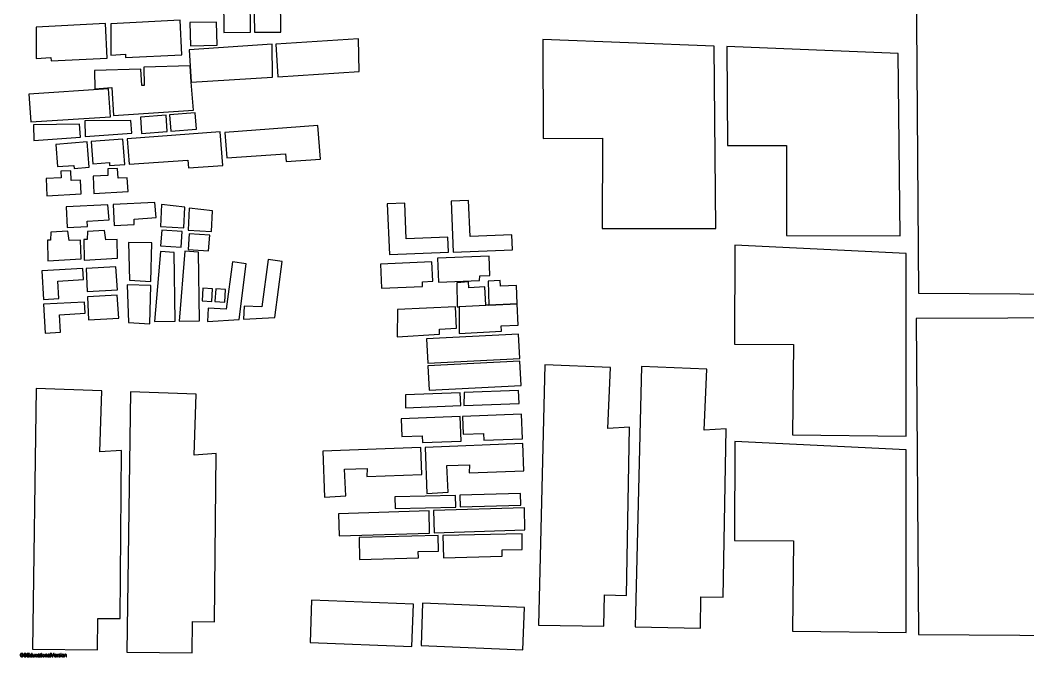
# Model space of a CAD drawing. Extents: x 109 to 667, y 182 to 538.
# Drawn here: x 109.3 to 412.1, y 181.6 to 373.1 of the extents above; entities that cross this region are included whole.
import ezdxf

# ---------------------------------------------------------------- set-up
doc = ezdxf.new("R2010")
doc.units = 0
doc.layers.add('Layer_1', color=7, linetype='CONTINUOUS')

msp = doc.modelspace()

# ---------------------------------------------------------------- linework, layer by layer
at = {"layer": 'Layer_1', "color": 7}
for points in [[(516.458395, 386.515043), (378.523386, 385.977042), (379.246044, 290.981156), (516.458395, 290.056229), (516.458395, 386.515043), (516.458395, 386.515043)], [(178.383736, 380.233933), (170.372373, 380.157874), (170.474899, 369.365076), (178.485712, 369.441134), (178.383736, 380.233933), (178.383736, 380.233933)], [(187.574148, 380.321027), (179.562785, 380.246069), (179.665313, 369.452169), (187.676673, 369.528228), (187.574148, 380.321027), (187.574148, 380.321027)], [(157.348258, 373.044999), (136.51618, 371.985001), (136.526103, 362.603313), (140.906609, 362.865131), (140.944644, 361.869084), (157.85207, 362.629221), (157.348258, 373.044999), (157.348258, 373.044999)], [(168.341146, 372.516369), (160.331437, 372.370291), (160.470894, 365.363249), (168.469027, 365.5231), (168.341146, 372.516369), (168.341146, 372.516369)], [(134.967816, 372.039018), (114.135738, 370.97902), (114.145658, 361.597361), (118.526167, 361.859178), (118.564202, 360.863131), (135.471627, 361.623269), (134.967816, 372.039018), (134.967816, 372.039018)], [(211.016784, 367.506924), (186.095238, 365.886348), (186.731339, 356.096229), (211.123168, 357.66609), (211.016784, 367.506924), (211.016784, 367.506924)], [(266.33234, 367.313997), (266.475102, 337.540117), (284.261164, 337.62501), (284.202179, 310.491968), (318.351068, 310.41701), (317.832936, 365.284989), (266.33234, 367.313997), (266.33234, 367.313997)], [(185.006589, 365.832895), (160.084493, 364.212319), (160.720593, 354.42107), (185.112422, 355.990931), (185.006589, 365.832895), (185.006589, 365.832895)], [(321.685382, 365.133944), (321.82813, 335.360064), (339.614198, 335.444928), (339.556314, 308.311914), (373.704102, 308.236956), (373.187071, 363.104935), (321.685382, 365.133944), (321.685382, 365.133944)], [(160.720593, 354.42107), (160.401993, 359.316977), (146.470575, 358.974105), (146.605074, 353.470235), (145.851563, 353.418956), (145.532409, 358.314862), (131.601545, 357.972019), (131.736041, 352.468121), (136.841949, 352.812093), (137.387651, 344.446293), (161.381501, 346.011187), (160.720593, 354.42107), (160.720593, 354.42107)], [(135.824405, 352.464819), (111.946311, 350.855813), (112.491463, 342.490013), (136.485313, 344.054935), (135.824405, 352.464819), (135.824405, 352.464819)], [(142.589469, 342.962961), (128.722548, 342.797043), (128.84216, 338.062116), (142.877203, 339.122086), (142.589469, 342.962961), (142.589469, 342.962961)], [(153.135871, 344.54826), (145.437047, 343.967277), (145.806363, 339.053195), (153.507391, 339.631977), (153.135871, 344.54826), (153.135871, 344.54826)], [(161.873186, 345.205866), (154.174361, 344.624883), (154.543675, 339.710801), (162.244153, 340.290119), (161.873186, 345.205866), (161.873186, 345.205866)], [(127.174734, 341.799895), (113.307813, 341.633977), (113.427425, 336.89905), (127.462468, 337.957919), (127.174734, 341.799895), (127.174734, 341.799895)], [(169.434204, 339.483133), (141.493104, 337.376937), (142.077391, 329.79388), (159.721792, 330.94481), (159.868965, 328.684295), (170.197638, 329.354008), (169.434204, 339.483133), (169.434204, 339.483133)], [(198.784765, 341.396966), (170.844215, 339.291306), (171.428502, 331.708249), (189.072903, 332.858079), (189.220076, 330.596999), (199.548749, 331.267277), (198.784765, 341.396966), (198.784765, 341.396966)], [(129.470547, 336.466883), (119.979171, 335.751957), (120.485738, 329.051946), (125.44502, 329.432833), (125.513371, 328.534914), (130.054835, 328.883826), (129.470547, 336.466883), (129.470547, 336.466883)], [(140.128844, 337.288206), (130.637468, 336.573281), (131.144035, 329.873269), (136.10332, 330.254156), (136.171671, 329.356209), (140.713132, 329.705149), (140.128844, 337.288206), (140.128844, 337.288206)], [(124.4837, 327.807289), (121.545725, 327.648003), (121.59368, 325.703322), (117.093559, 325.47015), (117.346566, 320.303057), (127.62673, 320.843794), (127.402386, 325.014841), (124.639146, 324.862159), (124.4837, 327.807289), (124.4837, 327.807289)], [(138.573315, 328.501838), (135.635339, 328.343088), (135.683294, 326.397307), (131.183173, 326.165236), (131.43673, 320.997041), (141.716895, 321.537779), (141.492551, 325.708826), (141.492551, 325.709926), (138.72931, 325.557244), (138.573315, 328.501838), (138.573315, 328.501838)], [(149.718888, 318.277886), (137.232209, 317.620845), (137.539786, 311.399284), (143.575593, 311.695843), (143.505038, 313.302083), (150.13671, 313.745793), (149.718888, 318.277886), (149.718888, 318.277886)], [(224.846223, 318.072852), (219.601962, 317.894234), (220.234204, 302.605748), (238.015308, 303.303034), (237.826792, 307.836765), (225.293258, 307.314767), (224.846223, 318.072852), (224.846223, 318.072852)], [(244.052216, 318.825793), (238.807954, 318.646102), (239.439096, 303.359253), (257.2213, 304.055975), (257.033337, 308.589169), (244.499253, 308.068272), (244.052216, 318.825793), (244.052216, 318.825793)], [(135.628724, 317.582801), (123.142044, 316.92686), (123.449621, 310.704199), (129.485979, 311.001859), (129.415424, 312.606998), (136.047096, 313.051272), (135.628724, 317.582801), (135.628724, 317.582801)], [(151.796969, 317.657788), (151.473407, 311.049808), (158.504158, 310.685996), (158.823862, 316.881112), (158.823862, 316.882213), (151.796969, 317.657788), (151.796969, 317.657788)], [(160.066854, 316.520065), (159.743289, 309.910985), (166.77404, 309.547737), (167.093744, 315.742854), (160.066854, 316.520065), (160.066854, 316.520065)], [(123.669007, 309.644765), (118.557587, 309.385149), (118.437422, 306.976862), (117.467834, 306.959788), (117.578075, 300.738227), (127.604683, 301.336849), (127.442075, 306.928912), (124.013515, 306.830812), (123.669007, 309.644765), (123.669007, 309.644765)], [(134.655277, 309.838793), (129.543857, 309.580277), (129.423142, 307.170918), (128.453554, 307.154916), (128.564349, 300.932791), (138.590953, 301.531977), (138.428346, 307.124041), (134.999235, 307.02484), (134.655277, 309.838793), (134.655277, 309.838793)], [(151.827839, 309.987072), (151.492147, 305.26922), (157.644811, 304.828784), (157.980503, 309.547201), (151.827839, 309.987072), (151.827839, 309.987072)], [(141.80895, 306.286208), (142.166136, 294.908024), (148.585591, 294.548078), (148.879937, 306.104852), (141.80895, 306.286208), (141.80895, 306.286208)], [(160.09772, 308.848814), (159.762031, 304.130961), (165.914696, 303.69109), (166.250385, 308.407842), (160.09772, 308.848814), (160.09772, 308.848814)], [(151.4701, 303.558248), (149.680303, 282.519992), (155.848952, 282.605985), (155.560668, 303.208772), (151.4701, 303.558248), (151.4701, 303.558248)], [(158.823862, 303.660215), (157.034066, 282.623088), (163.202715, 282.709081), (162.914431, 303.31184), (158.823862, 303.660215), (158.823862, 303.660215)], [(324.048429, 305.438977), (323.910084, 275.665097), (341.696151, 275.58297), (341.381953, 248.451029), (375.528076, 248.054168), (375.528076, 302.924885), (324.048429, 305.438977), (324.048429, 305.438977)], [(173.097031, 300.428996), (171.194786, 286.210951), (165.814925, 286.466701), (165.624758, 282.470942), (175.058806, 283.060194), (177.256501, 299.850215), (173.097031, 300.428996), (173.097031, 300.428996)], [(183.852895, 301.100911), (181.95065, 286.882866), (176.570789, 287.13918), (176.380619, 283.142885), (185.81467, 283.732137), (188.012365, 300.522158), (183.852895, 301.100911), (183.852895, 301.100911)], [(233.042242, 300.374979), (217.537108, 299.733911), (217.834765, 292.495899), (230.222226, 293.010192), (230.238762, 294.447211), (233.279816, 294.572885), (233.042242, 300.374979), (233.042242, 300.374979)], [(250.188895, 302.164211), (234.684312, 301.522043), (234.981969, 294.285131), (247.369981, 294.798889), (247.385966, 296.235908), (250.42702, 296.362117), (250.188895, 302.164211), (250.188895, 302.164211)], [(128.106841, 298.391154), (115.810882, 297.753953), (116.269493, 289.061819), (120.925606, 289.358942), (120.579444, 294.562951), (128.278819, 295.062907), (128.106841, 298.391154), (128.106841, 298.391154)], [(138.058479, 298.923058), (129.099577, 298.449038), (129.450151, 291.503718), (138.506067, 292.031784), (138.058479, 298.923058), (138.058479, 298.923058)], [(241.24157, 286.936347), (241.242121, 286.984861), (249.212694, 287.359116), (248.938188, 292.86688), (244.128836, 292.628741), (244.042296, 294.379958), (240.495225, 294.106005), (240.630825, 286.906036), (241.24157, 286.936347), (241.24157, 286.936347)], [(253.508314, 294.851241), (249.961244, 294.576751), (250.096293, 287.401026), (258.679816, 287.803954), (258.404209, 293.338163), (253.594855, 293.100024), (253.508314, 294.851241), (253.508314, 294.851241)], [(141.482631, 293.526123), (141.839817, 282.147939), (148.259269, 281.787993), (148.553618, 293.344767), (141.482631, 293.526123), (141.482631, 293.526123)], [(164.20207, 292.537781), (163.955125, 288.716774), (166.868296, 288.528249), (167.115794, 292.34872), (164.20207, 292.537781), (164.20207, 292.537781)], [(168.086483, 292.285897), (167.838988, 288.464862), (170.752713, 288.276902), (170.999657, 292.097909), (168.086483, 292.285897), (168.086483, 292.285897)], [(128.629943, 288.291775), (116.333983, 287.655139), (116.793145, 278.963005), (121.448711, 279.260128), (121.102548, 284.465237), (128.801923, 284.965194), (128.629943, 288.291775), (128.629943, 288.291775)], [(138.488428, 290.415074), (129.528976, 289.942126), (129.8801, 282.996807), (138.936015, 283.524873), (138.488428, 290.415074), (138.488428, 290.415074)], [(258.679816, 287.803954), (250.096843, 287.376755), (250.096293, 287.401026), (249.212694, 287.359116), (249.213798, 287.333208), (241.24157, 286.936347), (241.169911, 278.852769), (253.94102, 279.611805), (253.863849, 281.150791), (258.99897, 281.408742), (258.679816, 287.803954), (258.679816, 287.803954)], [(240.093939, 286.869093), (222.656244, 286.05), (222.584034, 277.917907), (235.355143, 278.676944), (235.277972, 280.214829), (240.413093, 280.473881), (240.093939, 286.869093), (240.093939, 286.869093)], [(516.458395, 283.914029), (378.523386, 283.374928), (379.246044, 188.379606), (516.458395, 187.454651), (516.458395, 283.914029), (516.458395, 283.914029)], [(259.060156, 278.663143), (231.411198, 277.285109), (231.772795, 269.99418), (259.423957, 271.372779), (259.060156, 278.663143), (259.060156, 278.663143)], [(259.46585, 270.53108), (231.816892, 269.153045), (232.17904, 261.862116), (259.829101, 263.241816), (259.46585, 270.53108), (259.46585, 270.53108)], [(266.960174, 269.493687), (265.09486, 191.186955), (284.701035, 190.834713), (284.869155, 200.261585), (291.537219, 200.143644), (292.443407, 250.702767), (285.883941, 250.322981), (286.677155, 268.643154), (266.960174, 269.493687), (266.960174, 269.493687)], [(295.962915, 268.97389), (294.09816, 190.666594), (313.704336, 190.314916), (313.871891, 199.741816), (320.539955, 199.623847), (321.446143, 250.18297), (314.887242, 249.803184), (315.680427, 268.122821), (295.962915, 268.97389), (295.962915, 268.97389)], [(114.101563, 262.293718), (114.101563, 262.293154), (112.973775, 183.972085), (132.582708, 183.805066), (132.661532, 193.233066), (139.330686, 193.17792), (139.760632, 243.743675), (133.20448, 243.302139), (133.824596, 261.627843), (114.101563, 262.293718), (114.101563, 262.293718)], [(142.499621, 261.332949), (141.372386, 183.010751), (160.980768, 182.843761), (161.05959, 192.271732), (167.728744, 192.216614), (168.158693, 242.782906), (161.603091, 242.340833), (162.223207, 260.667074), (142.499621, 261.332949), (142.499621, 261.332949)], [(241.491269, 261.054029), (225.105845, 260.433902), (225.071118, 256.556112), (225.071118, 256.555012), (241.683093, 257.186145), (241.491269, 261.054029), (241.491269, 261.054029)], [(259.08496, 261.722106), (242.701187, 261.100878), (242.664809, 257.223088), (259.277885, 257.853121), (259.08496, 261.722106), (259.08496, 261.722106)], [(259.944304, 254.653878), (242.203991, 253.968163), (242.411799, 248.610908), (248.517062, 248.846817), (248.595884, 246.76873), (260.232038, 247.219072), (259.944304, 254.653878), (259.944304, 254.653878)], [(241.500089, 253.941154), (223.759778, 253.254874), (223.968137, 247.898184), (230.072846, 248.134093), (230.072846, 248.132993), (230.152221, 246.056006), (241.787826, 246.505812), (241.500089, 253.941154), (241.500089, 253.941154)], [(260.399058, 245.758911), (230.980146, 244.61292), (231.460256, 230.80167), (231.460807, 230.80167), (237.902309, 231.170986), (237.499922, 239.175739), (244.279317, 239.41718), (244.177895, 236.973644), (260.671907, 237.575003), (260.399058, 245.758911), (260.399058, 245.758911)], [(324.048429, 246.361935), (323.910084, 216.586955), (341.696151, 216.5048), (341.381953, 189.373988), (375.528076, 188.976026), (375.528076, 243.847843), (324.048429, 246.361935), (324.048429, 246.361935)], [(229.700776, 244.642158), (200.280763, 243.496166), (200.761974, 229.683816), (207.204027, 230.053132), (206.80109, 238.057885), (213.579935, 238.298762), (213.480164, 235.855762), (229.973075, 236.457149), (229.700776, 244.642158), (229.700776, 244.642158)], [(240.151267, 230.210781), (221.861943, 229.776977), (221.951241, 226.254703), (240.244973, 226.695139), (240.151267, 230.210781), (240.151267, 230.210781)], [(259.681925, 230.731679), (241.393155, 230.298975), (241.4819, 226.776165), (259.776185, 227.216036), (259.681925, 230.731679), (259.681925, 230.731679)], [(232.252903, 225.553014), (204.956172, 224.688144), (205.172247, 218.004105), (232.348263, 218.88001), (232.252903, 225.553014), (232.252903, 225.553014)], [(260.814122, 226.472973), (233.516841, 225.608132), (233.732916, 218.924093), (260.908932, 219.79997), (260.814122, 226.472973), (260.814122, 226.472973)], [(234.90094, 218.101133), (211.124268, 217.584639), (211.308926, 210.914937), (228.95388, 211.388986), (228.920256, 213.345802), (234.991892, 213.467073), (234.90094, 218.101133), (234.90094, 218.101133)], [(260.105812, 218.606029), (236.32914, 218.090099), (236.513798, 211.41876), (254.159299, 211.893882), (254.125125, 213.850698), (260.197311, 213.971968), (260.105812, 218.606029), (260.105812, 218.606029)], [(196.836769, 198.697791), (196.479032, 185.961977), (227.022972, 184.730557), (227.53395, 197.47687), (196.836769, 198.697791), (196.836769, 198.697791)], [(230.178129, 197.759628), (229.819286, 185.022714), (260.363229, 183.79293), (260.875308, 196.538678), (230.178129, 197.759628), (230.178129, 197.759628)], [(109.797121, 182.694917), (109.797121, 182.694917)], [(110.225966, 181.808005), (110.225966, 182.182853), (109.797674, 182.182288), (109.797674, 182.063783), (109.798225, 182.063783), (110.094778, 182.063783), (110.094778, 181.875823)], [(110.089817, 182.361979), (110.210535, 182.395055)], [(110.498269, 182.003133), (110.372039, 181.992127), (110.372039, 181.991562)], [(110.76616, 182.694917), (110.76616, 182.694917)], [(111.017512, 182.38292), (111.145946, 182.392854)], [(111.355959, 182.677842), (111.355959, 181.667458), (112.10947, 181.667458), (112.10947, 181.786528), (111.489354, 181.786528), (111.489354, 182.130472), (112.048284, 182.130472), (112.048284, 182.248977), (111.489354, 182.248977), (111.489354, 182.558208), (112.086319, 182.558208), (112.086319, 182.677842), (111.355959, 182.677842), (111.355959, 182.677842)], [(112.355313, 182.032372), (112.355313, 182.032908)], [(112.549341, 182.312929), (112.549341, 182.312929)], [(112.739508, 182.677278), (112.739508, 182.31513)], [(112.747777, 181.759519), (112.747777, 181.667458), (112.86243, 181.667458), (112.86243, 182.677278), (112.739508, 182.677278), (112.739508, 182.677278)], [(113.172764, 181.993227), (113.172764, 182.398922), (113.048742, 182.398922), (113.048742, 181.945814)], [(113.518377, 182.399458), (113.518377, 182.007)], [(113.531054, 181.774929), (113.531054, 181.667458), (113.642399, 181.667458), (113.642399, 182.399458), (113.518377, 182.399458), (113.518377, 182.399458)], [(114.126368, 182.41546), (114.126368, 182.41546)], [(114.297795, 182.16575), (114.41851, 182.183953)], [(114.430087, 181.91937), (114.308269, 181.935344)], [(114.510012, 182.190557), (114.63128, 182.174019)], [(114.84019, 182.41546), (114.84019, 182.41546)], [(114.997839, 182.034573), (114.997839, 181.989361)], [(114.997839, 182.034573), (114.997839, 182.034573)], [(115.122965, 181.973923), (115.122965, 182.139306)], [(115.455347, 182.654672), (115.332425, 182.580278), (115.332425, 182.399458), (115.241476, 182.399458), (115.241476, 182.302995), (115.332425, 182.302995), (115.332425, 181.881863)], [(115.455347, 181.874722), (115.455347, 182.302995), (115.580473, 182.302995), (115.580473, 182.399458), (115.455347, 182.399458), (115.455347, 182.654672), (115.455347, 182.654672)], [(115.598112, 181.669095), (115.580473, 181.778259), (115.580473, 181.778795)], [(115.696779, 182.677842), (115.696779, 182.535066), (115.820802, 182.535066), (115.820802, 182.677842), (115.696779, 182.677842), (115.696779, 182.677842)], [(115.696779, 182.399458), (115.696779, 181.667458), (115.820802, 181.667458), (115.820802, 182.399458), (115.696779, 182.399458), (115.696779, 182.399458)], [(116.30091, 182.415996), (116.30091, 182.415996)], [(116.30091, 182.312929), (116.30091, 182.312929)], [(116.89457, 182.29529), (116.89457, 182.399458), (116.782674, 182.399458), (116.782674, 181.667458), (116.906697, 181.667458), (116.906697, 182.067085)], [(117.127183, 182.415996), (117.127183, 182.415996)], [(117.25341, 182.112833), (117.25341, 181.667458), (117.377435, 181.667458), (117.377435, 182.117236)], [(117.541147, 182.190557), (117.662412, 182.174019)], [(117.870771, 182.415996), (117.870771, 182.415996)], [(118.028971, 182.034573), (118.028971, 181.989361)], [(118.028971, 182.034573), (118.028971, 182.034573)], [(118.154097, 181.973923), (118.154097, 182.139306)], [(118.337651, 182.677278), (118.337651, 181.667458), (118.461674, 181.667458), (118.461674, 182.677278), (118.337651, 182.677278), (118.337651, 182.677278)], [(118.561445, 182.677278), (118.952808, 181.667458), (119.090061, 181.667458), (119.485282, 182.677278), (119.34913, 182.677278), (119.07628, 181.943613)], [(118.968793, 181.943613), (118.705864, 182.677278), (118.561445, 182.677278), (118.561445, 182.677278)], [(119.670491, 182.001497), (120.216193, 182.001497)], [(120.086105, 182.103463), (119.677656, 182.103463)], [(119.884362, 182.41546), (119.884362, 182.41546)], [(119.885465, 182.314029), (119.885465, 182.314029)], [(120.212885, 181.887394), (120.084451, 181.902832)], [(120.47306, 182.288121), (120.47306, 182.398922), (120.361162, 182.398922), (120.361162, 181.667458), (120.485187, 181.667458), (120.485187, 182.050547)], [(120.631257, 182.41546), (120.631257, 182.41546)], [(120.716147, 182.260548), (120.75914, 182.375751)], [(120.900251, 181.905033), (120.77733, 181.885729)], [(121.067271, 182.41546), (121.067271, 182.41546)], [(121.236491, 182.193859), (121.357759, 182.210397)], [(121.527536, 182.677278), (121.527536, 182.535066), (121.651558, 182.535066), (121.651558, 182.677278), (121.527536, 182.677278), (121.527536, 182.677278)], [(121.527536, 182.398922), (121.527536, 181.667458), (121.651558, 181.667458), (121.651558, 182.398922), (121.527536, 182.398922), (121.527536, 182.398922)], [(122.131666, 182.41546), (122.131666, 182.41546)], [(122.131666, 182.312929), (122.131666, 182.312929)], [(122.724773, 182.29529), (122.724773, 182.398922), (122.613428, 182.398922), (122.613428, 181.667458), (122.73745, 181.667458), (122.73745, 182.067085)], [(122.957937, 182.41546), (122.957937, 182.41546)], [(123.084166, 182.112833), (123.084166, 181.667458), (123.208189, 181.667458), (123.208189, 182.117236)], [(115.033117, 181.667458), (115.162651, 181.667458)], [(118.063698, 181.667458), (118.193232, 181.667458)]]:
    msp.add_lwpolyline(points, dxfattribs=at)
for points in [[(109.352841, 182.442469), (109.311962, 182.357492), (109.291658, 182.266249), (109.291658, 182.167951)], [(109.291658, 182.167951), (109.291658, 182.06875), (109.312055, 181.978806), (109.353395, 181.898401)], [(109.498364, 182.607823), (109.438089, 182.567155), (109.387676, 182.514464), (109.352841, 182.442469)], [(109.353395, 181.898401), (109.387213, 181.832671), (109.438109, 181.782972), (109.498364, 181.742417)], [(109.429462, 182.17622), (109.429462, 182.249259), (109.442326, 182.316598), (109.468047, 182.379082)], [(109.475213, 181.950217), (109.444439, 182.010866), (109.429462, 182.086191), (109.429462, 182.17622)], [(109.468047, 182.379082), (109.475295, 182.39641), (109.488387, 182.411057), (109.498364, 182.427031)], [(109.498364, 181.918269), (109.490958, 181.929191), (109.481487, 181.938053), (109.475213, 181.950217)], [(109.530334, 182.63263), (109.518187, 182.626139), (109.509622, 182.615415), (109.498364, 182.607823)], [(109.498364, 182.427031), (109.509255, 182.444473), (109.517292, 182.463551), (109.531437, 182.479383)], [(109.611363, 181.815173), (109.564009, 181.838654), (109.527822, 181.874807), (109.498364, 181.918269)], [(109.498364, 181.742417), (109.511766, 181.733385), (109.522237, 181.721532), (109.536949, 181.713743)], [(109.797121, 182.694917), (109.696526, 182.694917), (109.607505, 182.673976), (109.530334, 182.63263)], [(109.531437, 182.479383), (109.558993, 182.509666), (109.594915, 182.533768), (109.639475, 182.55214)], [(109.536949, 181.713743), (109.618252, 181.671494), (109.708377, 181.650356), (109.807595, 181.650356)], [(109.799879, 181.77109), (109.733269, 181.77109), (109.670615, 181.785766), (109.611363, 181.815173)], [(109.639475, 182.55214), (109.684029, 182.571021), (109.736579, 182.580278), (109.797674, 182.580278)], [(109.995007, 182.659103), (109.936212, 182.68295), (109.870158, 182.694917), (109.797121, 182.694917)], [(109.797674, 182.580278), (109.848661, 182.580278), (109.895332, 182.571755), (109.937132, 182.553805)], [(109.969652, 181.804167), (109.914534, 181.782097), (109.857757, 181.77109), (109.799879, 181.77109)], [(109.937132, 182.553805), (109.978932, 182.536336), (110.011085, 182.512657), (110.033592, 182.48325)], [(110.094778, 181.875823), (110.066296, 181.850536), (110.024773, 181.826688), (109.969652, 181.804167)], [(110.133914, 182.560409), (110.10038, 182.602686), (110.054262, 182.635678), (109.995007, 182.659103)], [(110.022569, 181.6895), (110.092391, 181.716113), (110.160279, 181.755625), (110.225966, 181.808005)], [(110.033592, 182.48325), (110.0561, 182.453871), (110.074656, 182.413456), (110.089817, 182.361979)], [(110.210535, 182.395055), (110.193079, 182.463043), (110.167448, 182.518161), (110.133914, 182.560409)], [(110.372039, 181.991562), (110.373873, 181.924027), (110.392246, 181.863405), (110.42716, 181.80967)], [(110.454171, 182.558773), (110.425229, 182.514689), (110.410624, 182.467558), (110.410624, 182.416561)], [(110.410624, 182.416561), (110.410624, 182.370163), (110.422475, 182.327999), (110.445902, 182.290323)], [(110.42716, 181.80967), (110.462531, 181.756415), (110.511129, 181.71617), (110.572682, 181.6895)], [(110.445902, 182.290323), (110.469787, 182.253126), (110.505708, 182.221884), (110.55394, 182.196625)], [(110.580951, 182.660203), (110.52537, 182.637202), (110.48311, 182.603307), (110.454171, 182.558773)], [(110.539608, 181.878024), (110.51805, 181.910621), (110.504269, 181.952616), (110.498269, 182.003133)], [(110.539608, 182.42483), (110.539608, 182.466627), (110.557984, 182.502356), (110.594729, 182.531764)], [(110.578744, 182.335535), (110.552565, 182.358987), (110.539608, 182.388564), (110.539608, 182.42483)], [(110.641584, 181.799736), (110.595647, 181.819999), (110.561656, 181.845879), (110.539608, 181.878024)], [(110.55394, 182.196625), (110.591148, 182.176898), (110.656282, 182.155759), (110.749071, 182.133238)], [(110.779938, 182.262778), (110.67153, 182.287642), (110.604466, 182.312139), (110.578744, 182.335535)], [(110.76616, 182.694917), (110.698172, 182.694917), (110.636529, 182.68312), (110.580951, 182.660203)], [(110.594729, 182.531764), (110.631937, 182.561623), (110.690826, 182.576411), (110.771671, 182.576411)], [(110.796476, 181.76999), (110.739055, 181.76999), (110.687518, 181.780009), (110.641584, 181.799736)], [(110.749071, 182.133238), (110.84186, 182.111225), (110.901666, 182.094771), (110.928768, 182.084159)], [(110.964045, 182.657974), (110.907087, 182.682329), (110.841033, 182.694917), (110.76616, 182.694917)], [(110.771671, 182.576411), (110.849297, 182.576411), (110.908002, 182.559958), (110.947507, 182.527361)], [(111.003731, 182.198826), (110.963309, 182.217227), (110.888805, 182.238422), (110.779938, 182.262778)], [(110.931522, 181.792567), (110.892479, 181.77744), (110.847462, 181.76999), (110.796476, 181.76999)], [(110.928768, 182.084159), (110.971027, 182.068045), (111.001344, 182.04795), (111.019716, 182.024103)], [(111.018063, 181.854854), (110.99923, 181.828664), (110.97057, 181.807723), (110.931522, 181.792567)], [(110.947507, 182.527361), (110.987467, 182.494736), (111.01062, 182.446787), (111.017512, 182.38292)], [(111.096337, 182.55214), (111.065561, 182.599017), (111.021463, 182.634126), (110.964045, 182.657974)], [(110.997119, 181.688964), (111.054997, 181.715577), (111.099187, 181.752407), (111.129961, 181.799736)], [(111.133819, 182.095194), (111.105803, 182.136963), (111.062532, 182.171705), (111.003731, 182.198826)], [(111.047278, 181.941411), (111.047278, 181.910198), (111.037358, 181.881524), (111.018063, 181.854854)], [(111.019716, 182.024103), (111.038092, 182.000622), (111.047278, 181.973077), (111.047278, 181.941411)], [(111.145946, 182.392854), (111.143646, 182.452093), (111.12711, 182.505291), (111.096337, 182.55214)], [(111.129961, 181.799736), (111.160734, 181.847544), (111.176262, 181.898147), (111.176262, 181.951882)], [(111.176262, 181.951882), (111.176262, 182.006097), (111.161838, 182.053877), (111.133819, 182.095194)], [(112.264362, 182.230802), (112.240014, 182.171535), (112.22798, 182.105411), (112.22798, 182.032372)], [(112.22798, 182.032372), (112.22798, 181.95747), (112.241581, 181.891232), (112.26822, 181.833377)], [(112.374053, 182.368047), (112.325364, 182.336381), (112.288709, 182.29052), (112.264362, 182.230802)], [(112.26822, 181.833377), (112.295319, 181.775916), (112.333077, 181.731015), (112.381769, 181.69887)], [(112.355313, 182.032908), (112.355392, 182.129541), (112.373765, 182.200774), (112.410434, 182.245675)], [(112.414842, 181.822342), (112.375425, 181.868626), (112.355398, 181.938956), (112.355313, 182.032372)], [(112.537214, 182.41546), (112.477041, 182.41546), (112.422748, 182.399712), (112.374053, 182.368047)], [(112.381769, 181.69887), (112.430918, 181.666753), (112.484385, 181.65092), (112.542726, 181.65092)], [(112.410434, 182.245675), (112.447642, 182.29069), (112.49422, 182.312929), (112.549341, 182.312929)], [(112.554853, 181.752887), (112.501112, 181.752887), (112.454351, 181.775945), (112.414842, 181.822342)], [(112.655174, 182.387351), (112.620724, 182.406203), (112.581314, 182.41546), (112.537214, 182.41546)], [(112.542726, 181.65092), (112.632758, 181.65092), (112.701383, 181.686932), (112.747777, 181.759519)], [(112.549341, 182.312929), (112.605839, 182.312929), (112.652967, 182.289787), (112.691553, 182.242909)], [(112.692656, 181.81904), (112.654985, 181.774985), (112.609051, 181.752887), (112.554853, 181.752887)], [(112.739508, 182.31513), (112.717921, 182.344933), (112.689625, 182.36895), (112.655174, 182.387351)], [(112.691553, 182.242909), (112.730141, 182.196061), (112.749431, 182.12257), (112.749431, 182.022437)], [(112.749431, 182.022437), (112.749431, 181.931449), (112.730782, 181.863575), (112.692656, 181.81904)], [(113.048742, 181.945814), (113.048742, 181.892982), (113.051392, 181.854402), (113.056458, 181.830075)], [(113.056458, 181.830075), (113.063812, 181.793809), (113.076577, 181.763273), (113.094493, 181.738014)], [(113.094493, 181.738014), (113.112866, 181.713207), (113.140518, 181.692266), (113.177726, 181.675727)], [(113.18048, 181.862587), (113.175414, 181.885136), (113.172764, 181.928486), (113.172764, 181.993227)], [(113.230089, 181.785427), (113.204825, 181.80428), (113.188287, 181.82999), (113.18048, 181.862587)], [(113.323798, 181.757854), (113.28659, 181.757854), (113.255357, 181.767026), (113.230089, 181.785427)], [(113.298991, 181.65092), (113.396832, 181.65092), (113.474093, 181.692266), (113.531054, 181.774929)], [(113.428528, 181.785963), (113.395915, 181.767111), (113.361004, 181.757854), (113.323798, 181.757854)], [(113.49743, 181.863687), (113.484109, 181.831006), (113.461142, 181.805239), (113.428528, 181.785963)], [(113.518377, 182.007), (113.518377, 181.944516), (113.511211, 181.896764), (113.49743, 181.863687)], [(113.832019, 182.237971), (113.805837, 182.178704), (113.79288, 182.109701), (113.79288, 182.030707)], [(113.79288, 182.030707), (113.79288, 181.908504), (113.823199, 181.814157), (113.883832, 181.748484)], [(113.95108, 182.370813), (113.897793, 182.341405), (113.858197, 182.297237), (113.832019, 182.237971)], [(113.883832, 181.748484), (113.944924, 181.683291), (114.025677, 181.65092), (114.125815, 181.65092)], [(113.920213, 182.034009), (113.920213, 182.130952), (113.939593, 182.201705), (113.978641, 182.24624)], [(113.976437, 181.819576), (113.938769, 181.864139), (113.920213, 181.935711), (113.920213, 182.034009)], [(114.126368, 182.41546), (114.063438, 182.41546), (114.004826, 182.400672), (113.95108, 182.370813)], [(114.124161, 181.752887), (114.063528, 181.752887), (114.014103, 181.77507), (113.976437, 181.819576)], [(113.978641, 182.24624), (114.017684, 182.291226), (114.068854, 182.313465), (114.131326, 182.313465)], [(114.245979, 181.797535), (114.213368, 181.767675), (114.172855, 181.752887), (114.124161, 181.752887)], [(114.125815, 181.65092), (114.205743, 181.65092), (114.2729, 181.674683), (114.327561, 181.722012)], [(114.320946, 182.354811), (114.270417, 182.395225), (114.205833, 182.41546), (114.126368, 182.41546)], [(114.131326, 182.313465), (114.172666, 182.313465), (114.20767, 182.301358), (114.236609, 182.27655)], [(114.236609, 182.27655), (114.266003, 182.251715), (114.286309, 182.214885), (114.297795, 182.16575)], [(114.308269, 181.935344), (114.299542, 181.873339), (114.278593, 181.827394), (114.245979, 181.797535)], [(114.41851, 182.183953), (114.404272, 182.257924), (114.371472, 182.314876), (114.320946, 182.354811)], [(114.327561, 181.722012), (114.382682, 181.769792), (114.416766, 181.835296), (114.430087, 181.91937)], [(114.51277, 181.95795), (114.496689, 181.928542), (114.488515, 181.896171), (114.488515, 181.860385)], [(114.488515, 181.860385), (114.488515, 181.799313), (114.510379, 181.748879), (114.553559, 181.70934)], [(114.564583, 182.315695), (114.539315, 182.284029), (114.521033, 182.242486), (114.510012, 182.190557)], [(114.57671, 182.030142), (114.550522, 182.012221), (114.529302, 181.987809), (114.51277, 181.95795)], [(114.553559, 181.70934), (114.596736, 181.670281), (114.658382, 181.65092), (114.738767, 181.65092)], [(114.673724, 182.389552), (114.625955, 182.372534), (114.58985, 182.347811), (114.564583, 182.315695)], [(114.666558, 182.070387), (114.633484, 182.061187), (114.603349, 182.048091), (114.57671, 182.030142)], [(114.620807, 181.863687), (114.620807, 181.885277), (114.626406, 181.905202), (114.637896, 181.922672)], [(114.658289, 181.780996), (114.633482, 181.803066), (114.620807, 181.830611), (114.620807, 181.863687)], [(114.63128, 182.174019), (114.644601, 182.225948), (114.664904, 182.261847), (114.692463, 182.282054)], [(114.637896, 181.922672), (114.649382, 181.940537), (114.665827, 181.953716), (114.686951, 181.962917)], [(114.768533, 181.74792), (114.720305, 181.74792), (114.683556, 181.758927), (114.658289, 181.780996)], [(114.7768, 182.089127), (114.727651, 182.083397), (114.690905, 182.077047), (114.666558, 182.070387)], [(114.84019, 182.41546), (114.77726, 182.41546), (114.721495, 182.407022), (114.673724, 182.389552)], [(114.686951, 181.962917), (114.708084, 181.972117), (114.744003, 181.980386), (114.794992, 181.987696)], [(114.692463, 182.282054), (114.720482, 182.302712), (114.763659, 182.312929), (114.822, 182.312929)], [(114.895864, 181.778795), (114.858658, 181.758136), (114.816305, 181.74792), (114.768533, 181.74792)], [(114.997839, 182.132137), (114.950524, 182.115599), (114.876938, 182.101065), (114.7768, 182.089127)], [(114.794992, 181.987696), (114.885024, 182.000565), (114.952825, 182.016172), (114.997839, 182.034573)], [(114.822, 182.312929), (114.884473, 182.312929), (114.931418, 182.299043), (114.963112, 182.271047)], [(114.992324, 182.393955), (114.953285, 182.40863), (114.902665, 182.41546), (114.84019, 182.41546)], [(114.874917, 181.675163), (114.917637, 181.69125), (114.962378, 181.718795), (115.008312, 181.757854)], [(114.977993, 181.865353), (114.960541, 181.829087), (114.933069, 181.799933), (114.895864, 181.778795)], [(114.963112, 182.271047), (114.986539, 182.250388), (114.998389, 182.214631), (114.998389, 182.164085)], [(114.997839, 181.989361), (114.997839, 181.934695), (114.991314, 181.893349), (114.977993, 181.865353)], [(115.078315, 182.337736), (115.059942, 182.360201), (115.031373, 182.379223), (114.992324, 182.393955)], [(114.998389, 182.164085), (114.998389, 182.159513), (114.998308, 182.149127), (114.997839, 182.132137)], [(115.008312, 181.757854), (115.011984, 181.723395), (115.020256, 181.693197), (115.033117, 181.667458)], [(115.1169, 182.253944), (115.109548, 182.287952), (115.096687, 182.315666), (115.078315, 182.337736)], [(115.122965, 182.139306), (115.122965, 182.194424), (115.121035, 182.232806), (115.1169, 182.253944)], [(115.130681, 181.755088), (115.125615, 181.785879), (115.122965, 181.858636), (115.122965, 181.973923)], [(115.162651, 181.667458), (115.147064, 181.695455), (115.136215, 181.724778), (115.130681, 181.755088)], [(115.332425, 181.881863), (115.332425, 181.807441), (115.337203, 181.758644), (115.347309, 181.735248)], [(115.347309, 181.735248), (115.357416, 181.712332), (115.374868, 181.69331), (115.399673, 181.679029)], [(115.461962, 181.806904), (115.457827, 181.81698), (115.455347, 181.839303), (115.455347, 181.874722)], [(115.482908, 181.782661), (115.473268, 181.788588), (115.466562, 181.796773), (115.461962, 181.806904)], [(115.525902, 181.773828), (115.50753, 181.773828), (115.493015, 181.77665), (115.482908, 181.782661)], [(115.580473, 181.778795), (115.557965, 181.775465), (115.539683, 181.773828), (115.525902, 181.773828)], [(116.070504, 182.334434), (115.99517, 182.269184), (115.957505, 182.168967), (115.957505, 182.033472)], [(115.957505, 182.033472), (115.957505, 181.909887), (115.988828, 181.815258), (116.051761, 181.749585)], [(116.051761, 181.749585), (116.115151, 181.683912), (116.198477, 181.65092), (116.30091, 181.65092)], [(116.30091, 182.415996), (116.210415, 182.415996), (116.133431, 182.388621), (116.070504, 182.334434)], [(116.084835, 182.033472), (116.084835, 182.12717), (116.105691, 182.197077), (116.146571, 182.243474)], [(116.146571, 181.822342), (116.105691, 181.869191), (116.084835, 181.939746), (116.084835, 182.033472)], [(116.146571, 182.243474), (116.187451, 182.289871), (116.238897, 182.312929), (116.30091, 182.312929)], [(116.30091, 181.752887), (116.238897, 181.752887), (116.187451, 181.775945), (116.146571, 181.822342)], [(116.547304, 182.316795), (116.483454, 182.38292), (116.401508, 182.415996), (116.30091, 182.415996)], [(116.30091, 182.312929), (116.362005, 182.312929), (116.412718, 182.289787), (116.453598, 182.242909)], [(116.454148, 181.823443), (116.413268, 181.776594), (116.362465, 181.752887), (116.30091, 181.752887)], [(116.30091, 181.65092), (116.364763, 181.65092), (116.423561, 181.665709), (116.477299, 181.695568)], [(116.453598, 182.242909), (116.494938, 182.19654), (116.515884, 182.127819), (116.515884, 182.037311)], [(116.515884, 182.037311), (116.515884, 181.941327), (116.495028, 181.87032), (116.454148, 181.823443)], [(116.477299, 181.695568), (116.531502, 181.725427), (116.572202, 181.767506), (116.600221, 181.821241)], [(116.643214, 182.043943), (116.643214, 182.160162), (116.611151, 182.251122), (116.547304, 182.316795)], [(116.600221, 181.821241), (116.6287, 181.875456), (116.643214, 181.949765), (116.643214, 182.043943)], [(117.127183, 182.415996), (117.025671, 182.415996), (116.948316, 182.375667), (116.89457, 182.29529)], [(116.906697, 182.067085), (116.906697, 182.160783), (116.925897, 182.224283), (116.964022, 182.257811)], [(116.964022, 182.257811), (117.002607, 182.291339), (117.048449, 182.308526), (117.101275, 182.308526)], [(117.101275, 182.308526), (117.134349, 182.308526), (117.162918, 182.300511), (117.187265, 182.285356)], [(117.248451, 182.391753), (117.211706, 182.407812), (117.171283, 182.415996), (117.127183, 182.415996)], [(117.187265, 182.285356), (117.212073, 182.270708), (117.229432, 182.251094), (117.239079, 182.225835)], [(117.239079, 182.225835), (117.248725, 182.201028), (117.25341, 182.163379), (117.25341, 182.112833)], [(117.331684, 182.329467), (117.313311, 182.355206), (117.285657, 182.376147), (117.248451, 182.391753)], [(117.37027, 182.237971), (117.362915, 182.273305), (117.350057, 182.303728), (117.331684, 182.329467)], [(117.377435, 182.117236), (117.377435, 182.174696), (117.37487, 182.215026), (117.37027, 182.237971)], [(117.543901, 181.958486), (117.52782, 181.929107), (117.519647, 181.896171), (117.519647, 181.860385)], [(117.519647, 181.860385), (117.519647, 181.799313), (117.54096, 181.748879), (117.58414, 181.70934)], [(117.595164, 182.315695), (117.569905, 182.284029), (117.552173, 182.242486), (117.541147, 182.190557)], [(117.607841, 182.030142), (117.581657, 182.012221), (117.560434, 181.988373), (117.543901, 181.958486)], [(117.58414, 181.70934), (117.627318, 181.670281), (117.689514, 181.65092), (117.769899, 181.65092)], [(117.704855, 182.389552), (117.657086, 182.372534), (117.620431, 182.347811), (117.595164, 182.315695)], [(117.697139, 182.070387), (117.664066, 182.061187), (117.634483, 182.048091), (117.607841, 182.030142)], [(117.651939, 181.863687), (117.651939, 181.885277), (117.657541, 181.905202), (117.669027, 181.922672)], [(117.68887, 181.780996), (117.664063, 181.803066), (117.651939, 181.830611), (117.651939, 181.863687)], [(117.662412, 182.174019), (117.675733, 182.225948), (117.696039, 182.261847), (117.723598, 182.282054)], [(117.669027, 181.922672), (117.680514, 181.940537), (117.696959, 181.953716), (117.718086, 181.962917)], [(117.799115, 181.74792), (117.750886, 181.74792), (117.714138, 181.758927), (117.68887, 181.780996)], [(117.807381, 182.089127), (117.758235, 182.083397), (117.721487, 182.077047), (117.697139, 182.070387)], [(117.870771, 182.415996), (117.807844, 182.415996), (117.75263, 182.407022), (117.704855, 182.389552)], [(117.718086, 181.962917), (117.739216, 181.972117), (117.775137, 181.980386), (117.826123, 181.987696)], [(117.723598, 182.282054), (117.751614, 182.302712), (117.794794, 182.312929), (117.853132, 182.312929)], [(117.926995, 181.778795), (117.88979, 181.758136), (117.846886, 181.74792), (117.799115, 181.74792)], [(118.028971, 182.132137), (117.981659, 182.115599), (117.907519, 182.101065), (117.807381, 182.089127)], [(117.826123, 181.987696), (117.916158, 182.000565), (117.983956, 182.016172), (118.028971, 182.034573)], [(117.853132, 182.312929), (117.915605, 182.312929), (117.96255, 182.299043), (117.994243, 182.271047)], [(118.023459, 182.393955), (117.984416, 182.40863), (117.933246, 182.415996), (117.870771, 182.415996)], [(117.906049, 181.675163), (117.948769, 181.69125), (117.992959, 181.718795), (118.038894, 181.757854)], [(118.008574, 181.865353), (117.991122, 181.829087), (117.964203, 181.799933), (117.926995, 181.778795)], [(117.994243, 182.271047), (118.01767, 182.250388), (118.029521, 182.214631), (118.029521, 182.164085)], [(118.028971, 181.989361), (118.028971, 181.934695), (118.021895, 181.893349), (118.008574, 181.865353)], [(118.109449, 182.337736), (118.091074, 182.360201), (118.062504, 182.379223), (118.023459, 182.393955)], [(118.029521, 182.164085), (118.029521, 182.159513), (118.029442, 182.149127), (118.028971, 182.132137)], [(118.038894, 181.757854), (118.042565, 181.723395), (118.050837, 181.693197), (118.063698, 181.667458)], [(118.148035, 182.253944), (118.140685, 182.287952), (118.127822, 182.315666), (118.109449, 182.337736)], [(118.154097, 182.139306), (118.154097, 182.194424), (118.152166, 182.232806), (118.148035, 182.253944)], [(118.161813, 181.755088), (118.156747, 181.785879), (118.154097, 181.858636), (118.154097, 181.973923)], [(118.193232, 181.667458), (118.177645, 181.695455), (118.167347, 181.724778), (118.161813, 181.755088)], [(119.02171, 181.778259), (119.007469, 181.829708), (118.98992, 181.884826), (118.968793, 181.943613)], [(119.07628, 181.943613), (119.055613, 181.888495), (119.037331, 181.833377), (119.02171, 181.778259)], [(119.637417, 182.313465), (119.57403, 182.245506), (119.542607, 182.149945), (119.542607, 182.02684)], [(119.542607, 182.02684), (119.542607, 181.907855), (119.573841, 181.81571), (119.636314, 181.749585)], [(119.636314, 181.749585), (119.699244, 181.683912), (119.783947, 181.65092), (119.890977, 181.65092)], [(119.884362, 182.41546), (119.783301, 182.41546), (119.700804, 182.381452), (119.637417, 182.313465)], [(119.738839, 181.816839), (119.697968, 181.859567), (119.675091, 181.921091), (119.670491, 182.001497)], [(119.677656, 182.103463), (119.681788, 182.167302), (119.703011, 182.218582), (119.741597, 182.25671)], [(119.891527, 181.752887), (119.830432, 181.752887), (119.779719, 181.77411), (119.738839, 181.816839)], [(119.741597, 182.25671), (119.780639, 182.294838), (119.828504, 182.314029), (119.885465, 182.314029)], [(120.12414, 182.315695), (120.062128, 182.382271), (119.982202, 182.41546), (119.884362, 182.41546)], [(119.885465, 182.314029), (119.948392, 182.314029), (119.999745, 182.289617), (120.039254, 182.241809)], [(119.890977, 181.65092), (119.975957, 181.65092), (120.045779, 181.671325), (120.100437, 181.712642)], [(120.008384, 181.788729), (119.976228, 181.764853), (119.937002, 181.752887), (119.891527, 181.752887)], [(120.084451, 181.902832), (120.065619, 181.850423), (120.040538, 181.812577), (120.008384, 181.788729)], [(120.039254, 182.241809), (120.064953, 182.211018), (120.080574, 182.164988), (120.086105, 182.103463)], [(120.100437, 181.712642), (120.155097, 181.753988), (120.192672, 181.812521), (120.212885, 181.887394)], [(120.216743, 182.034573), (120.216743, 182.155364), (120.186153, 182.24909), (120.12414, 182.315695)], [(120.216193, 182.001497), (120.216664, 182.016229), (120.216743, 182.027235), (120.216743, 182.034573)], [(120.551332, 182.390653), (120.527444, 182.374143), (120.501539, 182.34005), (120.47306, 182.288121)], [(120.485187, 182.050547), (120.485187, 182.102955), (120.492353, 182.151441), (120.506131, 182.195524)], [(120.506131, 182.195524), (120.51532, 182.224452), (120.53084, 182.246691), (120.552435, 182.262778)], [(120.631257, 182.41546), (120.602318, 182.41546), (120.575679, 182.407191), (120.551332, 182.390653)], [(120.552435, 182.262778), (120.574028, 182.279288), (120.598096, 182.287585), (120.625195, 182.287585)], [(120.625195, 182.287585), (120.655508, 182.287585), (120.685825, 182.278498), (120.716147, 182.260548)], [(120.75914, 182.375751), (120.71596, 182.402421), (120.673057, 182.41546), (120.631257, 182.41546)], [(120.77733, 181.885729), (120.791164, 181.808428), (120.823205, 181.749895), (120.87269, 181.710441)], [(120.820326, 182.29529), (120.805625, 182.267689), (120.798276, 182.237491), (120.798276, 182.204894)], [(120.798276, 182.204894), (120.798276, 182.16908), (120.806822, 182.136088), (120.824734, 182.106229)], [(120.881509, 182.364745), (120.85579, 182.346344), (120.835484, 182.323286), (120.820326, 182.29529)], [(120.824734, 182.106229), (120.843107, 182.076822), (120.869746, 182.053764), (120.90466, 182.036774)], [(120.87269, 181.710441), (120.922759, 181.670901), (120.995335, 181.65092), (121.090421, 181.65092)], [(120.959783, 182.400559), (120.92671, 182.390963), (120.900802, 182.378997), (120.881509, 182.364745)], [(120.957026, 181.792031), (120.925793, 181.818221), (120.907143, 181.855898), (120.900251, 181.905033)], [(120.90466, 182.036774), (120.940031, 182.02018), (121.003328, 182.00017), (121.094279, 181.977225)], [(120.91789, 182.219231), (120.91789, 182.244433), (120.929924, 182.266503), (120.954269, 182.285356)], [(120.933325, 182.17622), (120.923219, 182.18909), (120.91789, 182.203144), (120.91789, 182.219231)], [(120.98073, 182.143144), (120.959143, 182.151893), (120.943431, 182.162899), (120.933325, 182.17622)], [(120.954269, 182.285356), (120.978613, 182.30418), (121.019679, 182.314029), (121.07664, 182.314029)], [(121.089318, 181.752887), (121.032817, 181.752887), (120.98872, 181.765841), (120.957026, 181.792031)], [(121.067271, 182.41546), (121.029145, 182.41546), (120.993317, 182.410691), (120.959783, 182.400559)], [(121.090421, 182.111196), (121.029783, 182.12765), (120.993128, 182.138487), (120.98073, 182.143144)], [(121.218302, 182.390653), (121.175125, 182.407191), (121.124689, 182.41546), (121.067271, 182.41546)], [(121.07664, 182.314029), (121.124875, 182.314029), (121.161807, 182.303192), (121.187986, 182.282054)], [(121.216098, 181.787064), (121.188539, 181.764148), (121.146279, 181.752887), (121.089318, 181.752887)], [(121.273423, 182.053313), (121.238972, 182.068496), (121.178156, 182.087772), (121.090421, 182.111196)], [(121.094279, 181.977225), (121.161804, 181.960236), (121.204064, 181.94635), (121.221059, 181.935344)], [(121.187986, 182.282054), (121.214605, 182.260915), (121.230959, 182.231536), (121.236491, 182.193859)], [(121.257438, 181.869191), (121.257438, 181.837921), (121.243657, 181.81046), (121.216098, 181.787064)], [(121.314765, 182.323399), (121.294098, 182.351875), (121.261942, 182.374115), (121.218302, 182.390653)], [(121.221059, 181.935344), (121.245406, 181.919285), (121.257438, 181.897187), (121.257438, 181.869191)], [(121.24476, 181.680695), (121.290235, 181.700873), (121.324502, 181.729293), (121.348389, 181.765559)], [(121.355555, 181.988825), (121.335802, 182.017357), (121.308331, 182.038637), (121.273423, 182.053313)], [(121.357759, 182.210397), (121.349953, 182.257726), (121.335438, 182.295403), (121.314765, 182.323399)], [(121.348389, 181.765559), (121.372737, 181.802332), (121.385321, 181.841081), (121.385321, 181.882427)], [(121.385321, 181.882427), (121.385321, 181.924704), (121.375308, 181.960349), (121.355555, 181.988825)], [(121.901257, 182.334434), (121.825926, 182.269184), (121.788258, 182.168967), (121.788258, 182.033472)], [(121.788258, 182.033472), (121.788258, 181.909887), (121.819585, 181.815258), (121.882517, 181.749585)], [(121.882517, 181.749585), (121.945907, 181.683912), (122.029231, 181.65092), (122.131666, 181.65092)], [(122.131666, 182.41546), (122.041177, 182.41546), (121.964193, 182.388621), (121.901257, 182.334434)], [(121.915591, 182.033472), (121.915591, 182.12717), (121.936444, 182.197077), (121.977324, 182.243474)], [(121.977324, 181.822342), (121.936444, 181.869191), (121.915591, 181.939746), (121.915591, 182.033472)], [(121.977324, 182.243474), (122.018207, 182.289871), (122.069653, 182.312929), (122.131666, 182.312929)], [(122.131666, 181.752887), (122.069653, 181.752887), (122.018207, 181.775945), (121.977324, 181.822342)], [(122.37806, 182.316795), (122.31421, 182.38292), (122.232264, 182.41546), (122.131666, 182.41546)], [(122.131666, 182.312929), (122.192762, 182.312929), (122.243474, 182.289787), (122.284354, 182.242909)], [(122.284904, 181.822906), (122.244024, 181.776029), (122.193219, 181.752887), (122.131666, 181.752887)], [(122.131666, 181.65092), (122.195513, 181.65092), (122.254309, 181.665709), (122.308055, 181.695568)], [(122.284354, 182.242909), (122.325694, 182.19654), (122.34664, 182.127819), (122.34664, 182.037311)], [(122.34664, 182.037311), (122.34664, 181.941327), (122.325784, 181.869755), (122.284904, 181.822906)], [(122.308055, 181.695568), (122.362259, 181.725427), (122.402955, 181.767506), (122.430977, 181.821241)], [(122.473971, 182.043943), (122.473971, 182.160162), (122.441907, 182.251122), (122.37806, 182.316795)], [(122.430977, 181.821241), (122.459456, 181.875456), (122.473971, 181.949765), (122.473971, 182.043943)], [(122.957937, 182.41546), (122.856424, 182.41546), (122.778519, 182.375667), (122.724773, 182.29529)], [(122.73745, 182.067085), (122.73745, 182.160783), (122.75665, 182.224283), (122.794778, 182.257811)], [(122.794778, 182.257811), (122.833361, 182.291339), (122.879205, 182.307962), (122.932031, 182.307962)], [(122.932031, 182.307962), (122.965105, 182.307962), (122.993674, 182.300511), (123.018019, 182.285356)], [(123.079205, 182.391753), (123.042459, 182.407812), (123.002037, 182.41546), (122.957937, 182.41546)], [(123.018019, 182.285356), (123.042826, 182.270708), (123.060188, 182.251094), (123.069835, 182.225835)], [(123.069835, 182.225835), (123.079481, 182.201028), (123.084166, 182.163379), (123.084166, 182.112833)], [(123.162438, 182.329467), (123.144065, 182.355206), (123.116413, 182.376147), (123.079205, 182.391753)], [(123.201023, 182.237971), (123.193671, 182.273305), (123.180813, 182.303728), (123.162438, 182.329467)], [(123.208189, 182.117236), (123.208189, 182.174696), (123.205623, 182.215026), (123.201023, 182.237971)], [(109.807595, 181.650356), (109.881091, 181.650356), (109.952747, 181.66331), (110.022569, 181.6895)], [(110.572682, 181.6895), (110.634695, 181.66283), (110.711129, 181.649819), (110.802538, 181.649819)], [(110.802538, 181.649819), (110.874654, 181.649819), (110.939698, 181.662745), (110.997119, 181.688964)], [(113.177726, 181.675727), (113.215391, 181.659189), (113.255811, 181.65092), (113.298991, 181.65092)], [(114.738767, 181.65092), (114.787456, 181.65092), (114.832657, 181.659105), (114.874917, 181.675163)], [(115.399673, 181.679029), (115.42448, 181.664749), (115.459391, 181.658089), (115.504405, 181.658089)], [(115.504405, 181.658089), (115.531964, 181.658089), (115.563198, 181.661786), (115.598112, 181.669095)], [(117.769899, 181.65092), (117.818591, 181.65092), (117.863789, 181.659105), (117.906049, 181.675163)], [(121.090421, 181.65092), (121.147842, 181.65092), (121.199289, 181.660939), (121.24476, 181.680695)]]:
    msp.add_open_spline(points, degree=3, dxfattribs=at)

doc.saveas('drawing.dxf')
